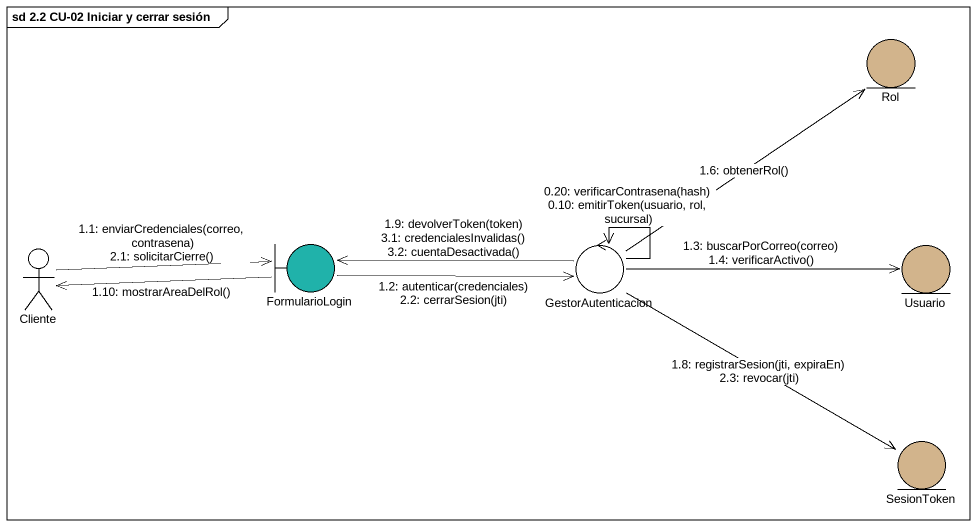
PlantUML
@startuml
mainframe sd 2.2 CU-02 Iniciar y cerrar sesión
entity Rol #D2B48C
actor Cliente
boundary FormularioLogin #20B2AA
control GestorAutenticacion
entity Usuario #D2B48C
entity SesionToken #D2B48C
GestorAutenticacion --> GestorAutenticacion : 0.20: verificarContrasena(hash)\n0.10: emitirToken(usuario, rol, sucursal)
Cliente -right-> FormularioLogin : 1.1: enviarCredenciales(correo, contrasena)\n2.1: solicitarCierre()
FormularioLogin -right-> GestorAutenticacion : 1.2: autenticar(credenciales)\n2.2: cerrarSesion(jti)
GestorAutenticacion -right-> Usuario : 1.3: buscarPorCorreo(correo)\n1.4: verificarActivo()
GestorAutenticacion -up-> Rol : 1.6: obtenerRol()
GestorAutenticacion --> SesionToken : 1.8: registrarSesion(jti, expiraEn)\n2.3: revocar(jti)
GestorAutenticacion -left-> FormularioLogin : 1.9: devolverToken(token)\n3.1: credencialesInvalidas()\n3.2: cuentaDesactivada()
FormularioLogin -left-> Cliente : 1.10: mostrarAreaDelRol()
@enduml
